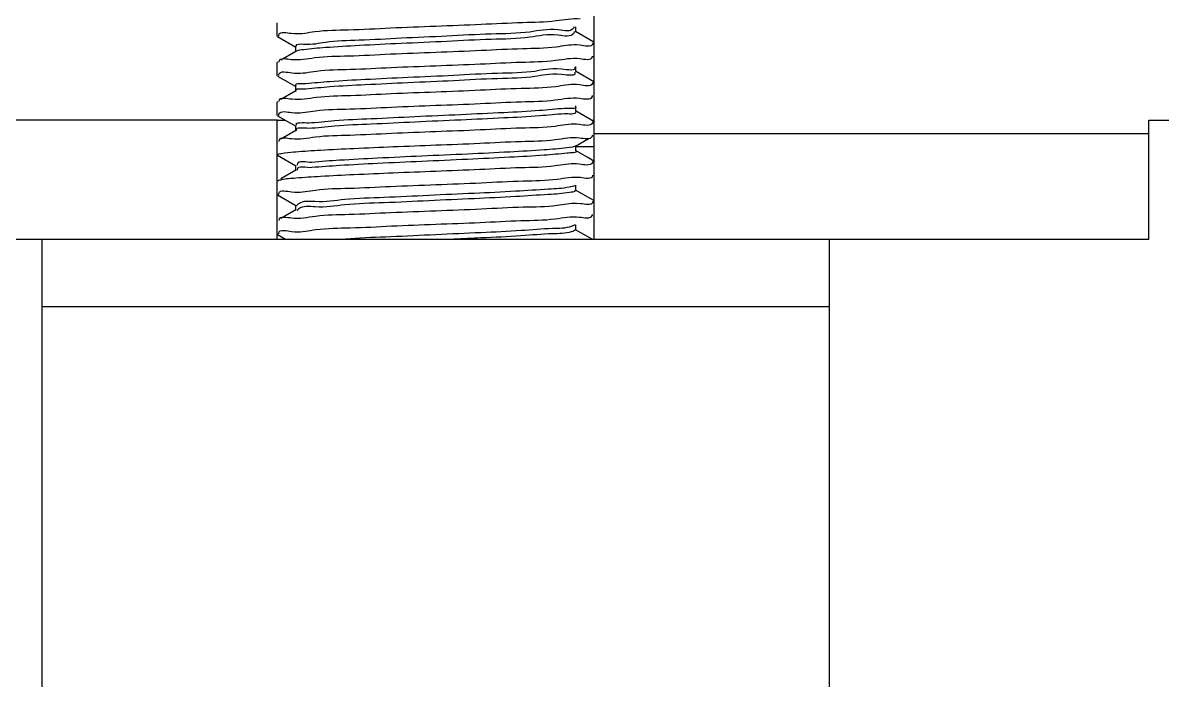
# Model space of a CAD drawing. Extents: x 14033796 to 29392202, y -1365078 to -465345.
# Drawn here: x 14625455.2 to 14625706.1, y -594653.6 to -594508.9 of the extents above; entities that cross this region are included whole.
import ezdxf

# ---------------------------------------------------------------- set-up
doc = ezdxf.new("R2010")
doc.units = 0
doc.header["$LTSCALE"] = 1000
doc.header["$MEASUREMENT"] = 0
doc.layers.add('02___PRT_ALL_AXES', color=7, linetype='Continuous')

# ---------------------------------------------------------------- blocks, each defined once
blk = doc.blocks.new('抗震大样2')
at = {"color": 5, "linetype": 'Continuous'}
for p, q in [((4066.64, -3336.77), (4066.64, -3133.22)), ((3966.94, -3299.38), (3800.77, -3299.38)), ((3966.94, -3336.77), (3966.94, -3299.38)), ((4241.11, -3336.77), (4241.11, -3299.38)), ((4241.11, -3299.38), (4398.97, -3299.38)), ((4066.64, -3303.54), (4241.11, -3303.54)), ((3784.16, -3336.77), (4241.11, -3336.77))]:
    blk.add_line(p, q, dxfattribs=at)
at = {"color": 133, "linetype": 'Continuous'}
for p, q in [((4060.32, -3269.96), (4060.17, -3270.3)), ((4060.37, -3271.48), (4060.17, -3271.96)), ((4066.52, -3274.79), (4060.75, -3271.45)), ((4060.88, -3271.61), (4060.88, -3269.95)), ((3967.06, -3272.99), (3966.94, -3272.85)), ((3967.06, -3272.99), (3972.83, -3276.33)), ((3967.4, -3272.86), (3967.46, -3272.5)), ((3971.36, -3272.01), (3972.37, -3272.1)), ((4066.17, -3274.96), (4066.15, -3275.27)), ((3972.83, -3277.68), (3968.1, -3280.42)), ((3972.7, -3276.18), (3972.7, -3277.84)), ((3973, -3277.6), (3972.82, -3277.68)), ((4062.21, -3275.77), (4061.09, -3275.68)), ((3967.06, -3281.03), (3966.94, -3281.16)), ((4060.88, -3284.07), (4060.88, -3282.41)), ((3967.06, -3285.45), (3966.94, -3285.32)), ((3967.06, -3285.45), (3972.83, -3288.79)), ((3967.45, -3285.28), (3967.46, -3284.99)), ((3971.6, -3284.45), (3972.5, -3284.54)), ((4060.49, -3284.27), (4060.51, -3284.33)), ((4066.52, -3287.26), (4060.75, -3283.92)), ((3972.7, -3288.64), (3972.7, -3290.3)), ((4062.08, -3288.25), (4061.08, -3288.15)), ((4066.17, -3287.37), (4066.1, -3287.75)), ((3972.83, -3290.15), (3968.1, -3292.88)), ((3967.06, -3293.49), (3966.94, -3293.63)), ((4066.52, -3299.72), (4060.75, -3296.38)), ((4060.88, -3296.53), (4060.88, -3294.87)), ((3967.06, -3297.92), (3966.94, -3297.78)), ((3967.06, -3297.92), (3972.83, -3301.26)), ((3967.4, -3297.81), (3967.48, -3297.42)), ((3971.45, -3296.93), (3972.49, -3297.03)), ((4066.15, -3299.8), (4066.07, -3300.15)), ((3972.83, -3302.61), (3968.1, -3305.34)), ((3972.7, -3301.1), (3972.7, -3302.76)), ((4062.03, -3300.72), (4061.08, -3300.62)), ((3967.46, -3305.8), (3967.41, -3306)), ((4060.78, -3307.54), (4059.79, -3307.81)), ((4060.75, -3307.49), (4065.07, -3304.99)), ((4060.88, -3308.99), (4060.88, -3307.33)), ((3967.06, -3310.38), (3972.83, -3313.72)), ((3972.21, -3309.31), (3972.74, -3309.27)), ((4059.79, -3307.81), (4058.09, -3308.04)), ((4064.66, -3311.11), (4060.75, -3308.84)), ((4066.52, -3312.18), (4064.66, -3311.11)), ((3972.7, -3313.56), (3972.7, -3315.23)), ((4061.99, -3313.18), (4061.08, -3313.09)), ((4066.19, -3312.24), (4066.05, -3312.67)), ((3972.83, -3315.07), (3968.1, -3317.81)), ((3973.25, -3314.93), (3973.24, -3315.07)), ((3971.4, -3321.86), (3972.49, -3321.96)), ((4066.52, -3324.64), (4060.75, -3321.3)), ((4060.88, -3321.46), (4060.88, -3319.8)), ((3967.06, -3322.84), (3972.83, -3326.18)), ((3967.41, -3322.68), (3967.44, -3322.36)), ((4062.32, -3325.61), (4061.09, -3325.51)), ((4066.18, -3324.82), (4066.17, -3325.13)), ((3972.83, -3327.53), (3968.1, -3330.27)), ((3972.7, -3326.03), (3972.7, -3327.69)), ((3973.29, -3327.59), (3973.12, -3327.77)), ((3973.34, -3327.54), (3973.29, -3327.59)), ((4060.63, -3332.24), (4059.42, -3332.77)), ((4060.88, -3333.92), (4060.88, -3332.26)), ((3967.06, -3335.3), (3969.59, -3336.77)), ((3967.41, -3334.89), (3967.41, -3334.84)), ((3967.42, -3335.11), (3967.41, -3334.89)), ((3971.42, -3334.32), (3972.49, -3334.41)), ((4065.94, -3336.77), (4060.75, -3333.77))]:
    blk.add_line(p, q, dxfattribs=at)
at = {"color": 3, "linetype": 'Continuous'}
for p, q in [((3893, -3734.07), (3893, -3336.77)), ((4140.58, -3734.07), (4140.58, -3336.77)), ((3893, -3357.96), (4140.58, -3357.96))]:
    blk.add_line(p, q, dxfattribs=at)
at = {"color": 133, "linetype": 'Continuous'}
for points, start_tangent, end_tangent in [([(4016.79, -3269.74), (4031.04, -3269.16), (4044.1, -3268.59), (4054.66, -3268.03), (4062.21, -3267.46)], (0.999209, 0.039757), (0.993301, -0.115553)), ([(3967.46, -3272.5), (3971.36, -3272.01)], (0.285622, 0.958342), (0.992742, -0.12026)), ([(3972.37, -3272.1), (3978.77, -3271.46), (3989.37, -3270.89), (4002.56, -3270.31), (4016.79, -3269.74)], (0.998113, -0.0614), (0.999209, 0.039757)), ([(4060.17, -3270.3), (4055.32, -3270.95), (4046.36, -3271.6), (4034.25, -3272.25), (4020.27, -3272.9), (4005.92, -3273.56), (3992.73, -3274.21), (3982.11, -3274.86), (3975.18, -3275.51), (3972.7, -3276.16), (3972.7, -3276.17)], (-0.4842, -0.874957), (0.363744, -0.931499)), ([(4060.17, -3271.96), (4055.32, -3272.61), (4046.36, -3273.27), (4034.25, -3273.92), (4020.27, -3274.57), (4005.92, -3275.22), (3992.73, -3275.87), (3982.11, -3276.52), (3975.18, -3277.17), (3973, -3277.6)], (-0.4842, -0.874957), (-0.942818, -0.333308)), ([(4066.15, -3275.27), (4062.21, -3275.77)], (-0.171902, -0.985114), (-0.993301, 0.115553)), ([(4016.79, -3278.05), (4002.56, -3278.62), (3989.37, -3279.2), (3978.77, -3279.77), (3971.36, -3280.32)], (-0.999209, -0.039757), (-0.992742, 0.12026)), ([(4061.09, -3275.68), (4054.66, -3276.33), (4044.1, -3276.9), (4031.04, -3277.47), (4016.79, -3278.05)], (-0.998492, 0.054905), (-0.999209, -0.039757)), ([(3971.36, -3280.32), (3967.44, -3280.88), (3967.41, -3281.06)], (-0.992742, 0.12026), (-0.089083, -0.996024)), ([(3972.5, -3284.54), (3979.29, -3283.89), (3989.97, -3283.33), (4002.81, -3282.76), (4016.79, -3282.2)], (0.99751, -0.070528), (0.999209, 0.039757)), ([(4016.79, -3282.2), (4030.8, -3281.64), (4043.68, -3281.07), (4054.42, -3280.5), (4062.08, -3279.94)], (0.999209, 0.039757), (0.992314, -0.123749)), ([(4062.08, -3279.94), (4066.12, -3279.37), (4066.16, -3279.18)], (0.992314, -0.123749), (0.124794, 0.992183)), ([(3967.46, -3284.99), (3971.6, -3284.45)], (0.13209, 0.991238), (0.993137, -0.11696)), ([(4060.51, -3282.67), (4056.34, -3283.32), (4047.96, -3283.97), (4036.24, -3284.62), (4022.46, -3285.27), (4008.06, -3285.92), (3994.6, -3286.57), (3983.51, -3287.22), (3975.96, -3287.87)], (0.391824, -0.92004), (-0.996927, -0.078335)), ([(4060.51, -3284.33), (4056.34, -3284.98), (4047.96, -3285.63), (4036.24, -3286.28), (4022.46, -3286.93), (4008.06, -3287.58), (3994.6, -3288.23), (3983.51, -3288.88), (3975.96, -3289.53)], (0.391824, -0.92004), (-0.996927, -0.078335)), ([(3975.96, -3287.87), (3972.77, -3288.52), (3972.79, -3288.55)], (-0.996927, -0.078335), (0.689205, -0.724567)), ([(3975.96, -3289.53), (3972.78, -3290.19)], (-0.996927, -0.078335), (0.618003, -0.786175)), ([(4061.08, -3288.15), (4054.42, -3288.81), (4043.68, -3289.38), (4030.8, -3289.94), (4016.79, -3290.51)], (-0.997837, 0.065743), (-0.999209, -0.039757)), ([(4066.1, -3287.75), (4062.08, -3288.25)], (-0.314156, -0.949371), (-0.992315, 0.123738)), ([(3971.6, -3292.76), (3967.45, -3293.34), (3967.45, -3293.48)], (-0.993137, 0.11696), (0.014878, -0.999889)), ([(4016.79, -3290.51), (4002.81, -3291.07), (3989.97, -3291.64), (3979.29, -3292.2), (3971.6, -3292.76)], (-0.999209, -0.039757), (-0.993137, 0.11696)), ([(4016.79, -3294.66), (4030.78, -3294.1), (4043.65, -3293.53), (4054.38, -3292.97), (4062.03, -3292.41)], (0.999209, 0.039757), (0.992169, -0.124901)), ([(4062.03, -3292.41), (4066.07, -3291.85), (4066.13, -3291.61)], (0.992169, -0.124901), (0.181948, 0.983308)), ([(3967.48, -3297.42), (3971.45, -3296.93)], (0.345438, 0.938441), (0.992326, -0.12365)), ([(3972.49, -3297.03), (3979, -3296.37), (3989.86, -3295.79), (4002.91, -3295.22), (4016.79, -3294.66)], (0.998135, -0.061037), (0.999209, 0.039757)), ([(4057.27, -3295.68), (4049.47, -3296.33), (4038.19, -3296.98), (4024.63, -3297.63), (4010.23, -3298.28), (3996.53, -3298.93), (3984.99, -3299.58), (3976.84, -3300.23)], (-0.998799, -0.048987), (-0.999998, 0.00209)), ([(4060.74, -3295.03), (4057.27, -3295.68)], (0.623785, -0.781596), (-0.998799, -0.048987)), ([(4060.73, -3296.67), (4060.74, -3296.69), (4057.27, -3297.34)], (0.670957, -0.741497), (-0.998799, -0.048987)), ([(3976.84, -3300.23), (3972.96, -3300.89), (3972.97, -3300.9)], (-0.999998, 0.00209), (0.582236, -0.81302)), ([(4057.27, -3297.34), (4049.47, -3297.99), (4038.19, -3298.64), (4024.63, -3299.29), (4010.23, -3299.94), (3996.53, -3300.59), (3984.99, -3301.25), (3976.84, -3301.9)], (-0.998799, -0.048987), (-0.999998, 0.00209)), ([(4066.07, -3300.15), (4062.03, -3300.72)], (-0.332347, -0.943157), (-0.992169, 0.124901)), ([(4016.79, -3302.97), (4002.91, -3303.53), (3989.86, -3304.1), (3979, -3304.68), (3971.45, -3305.24)], (-0.999209, -0.039757), (-0.992326, 0.12365)), ([(3976.84, -3301.9), (3972.95, -3302.53)], (-0.999998, 0.00209), (0.530987, -0.84738)), ([(4061.08, -3300.62), (4054.38, -3301.28), (4043.65, -3301.84), (4030.78, -3302.41), (4016.79, -3302.97)], (-0.997712, 0.067613), (-0.999209, -0.039757)), ([(3971.45, -3305.24), (3967.46, -3305.8)], (-0.992326, 0.12365), (-0.286293, -0.958142)), ([(3972.74, -3309.27), (3980.57, -3308.74), (3991.07, -3308.2), (4003.44, -3307.66), (4016.79, -3307.13)], (0.996407, 0.084696), (0.999209, 0.039757)), ([(4016.79, -3307.13), (4030.61, -3306.57), (4043.53, -3306), (4054.37, -3305.43), (4061.99, -3304.87)], (0.999209, 0.039757), (0.992191, -0.124729)), ([(4061.99, -3304.87), (4066.08, -3304.31), (4066.16, -3304.06)], (0.992191, -0.124729), (0.238743, 0.971083)), ([(3966.97, -3310.27), (3968.27, -3309.78)], (0.610695, 0.791866), (0.970047, 0.242919)), ([(3968.27, -3309.78), (3972.21, -3309.31)], (0.970047, 0.242919), (0.998142, 0.060934)), ([(4058.09, -3308.04), (4050.91, -3308.69), (4040.09, -3309.34), (4026.78, -3310), (4012.41, -3310.65), (3998.51, -3311.3), (3986.55, -3311.95), (3977.82, -3312.6)], (-0.993003, -0.118087), (-0.995414, -0.095657)), ([(4058.09, -3309.7), (4050.91, -3310.36), (4040.09, -3311.01), (4026.78, -3311.66), (4012.41, -3312.31), (3998.51, -3312.96), (3986.55, -3313.61), (3977.82, -3314.26)], (-0.993003, -0.118087), (-0.995414, -0.095657)), ([(4060.84, -3309.03), (4060.86, -3309.05), (4058.09, -3309.7)], (0.630768, -0.775971), (-0.993003, -0.118087)), ([(3977.82, -3312.6), (3973.25, -3313.25), (3973.25, -3313.52)], (-0.995414, -0.095657), (0.082171, -0.996618)), ([(3977.82, -3314.26), (3973.25, -3314.91), (3973.25, -3314.93)], (-0.995414, -0.095657), (-0.101201, -0.994866)), ([(4061.08, -3313.09), (4054.37, -3313.74), (4043.53, -3314.31), (4030.61, -3314.88), (4016.79, -3315.43)], (-0.9977, 0.067789), (-0.999209, -0.039757)), ([(4066.05, -3312.67), (4061.99, -3313.18)], (-0.430586, -0.902549), (-0.992191, 0.124729)), ([(3972.74, -3317.58), (3968.27, -3318.09), (3967.09, -3318.48)], (-0.996407, -0.084696), (-0.870949, -0.491373)), ([(4016.79, -3315.43), (4003.44, -3315.97), (3991.07, -3316.51), (3980.57, -3317.05), (3972.74, -3317.58)], (-0.999209, -0.039757), (-0.996407, -0.084696)), ([(4016.79, -3319.59), (4031.08, -3319.01), (4044.33, -3318.43), (4054.97, -3317.86), (4062.32, -3317.3)], (0.999209, 0.039757), (0.993546, -0.113431)), ([(4062.32, -3317.3), (4066.18, -3316.74), (4066.18, -3316.61)], (0.993546, -0.113431), (-0.005222, 0.999986)), ([(3967.44, -3322.36), (3971.4, -3321.86)], (0.201876, 0.979411), (0.993042, -0.117762)), ([(3972.49, -3321.96), (3978.97, -3321.3), (3989.55, -3320.73), (4002.59, -3320.16), (4016.79, -3319.59)], (0.998336, -0.057666), (0.999209, 0.039757)), ([(4058.81, -3320.41), (4052.26, -3321.06), (4041.92, -3321.71), (4028.91, -3322.36), (4014.6, -3323.01), (4000.53, -3323.66), (3988.19, -3324.31), (3978.9, -3324.96), (3973.65, -3325.61), (3973.03, -3326.23)], (-0.980667, -0.195686), (-0.528539, -0.848909)), ([(4060.72, -3319.89), (4058.81, -3320.41)], (-0.884631, -0.466292), (-0.980667, -0.195686)), ([(4060.86, -3321.44), (4058.81, -3322.07)], (-0.552759, -0.833341), (-0.980667, -0.195686)), ([(4058.81, -3322.07), (4052.26, -3322.72), (4041.92, -3323.37), (4028.91, -3324.02), (4014.6, -3324.67), (4000.53, -3325.32), (3988.19, -3325.97), (3978.9, -3326.62), (3973.65, -3327.27), (3973.34, -3327.54)], (-0.980667, -0.195686), (-0.731094, -0.682277)), ([(4061.09, -3325.51), (4054.97, -3326.17), (4044.33, -3326.73), (4031.08, -3327.32), (4016.79, -3327.9)], (-0.998953, 0.045754), (-0.999209, -0.039757)), ([(4066.17, -3325.13), (4062.32, -3325.61)], (-0.175496, -0.98448), (-0.993546, 0.113431)), ([(4016.79, -3327.9), (4002.59, -3328.47), (3989.55, -3329.04), (3978.97, -3329.6), (3971.4, -3330.17)], (-0.999209, -0.039757), (-0.993042, 0.117762)), ([(4061.96, -3329.8), (4066.06, -3329.24), (4066.12, -3329.01)], (0.992147, -0.125078), (0.15364, 0.988127)), ([(3971.4, -3330.17), (3967.42, -3330.73), (3967.41, -3330.88)], (-0.993042, 0.117762), (-0.024587, -0.999698)), ([(3972.49, -3334.41), (3979.06, -3333.75), (3989.92, -3333.18), (4002.85, -3332.61), (4016.79, -3332.05)], (0.99833, -0.05777), (0.999209, 0.039757)), ([(4016.79, -3332.05), (4030.74, -3331.49), (4043.58, -3330.92), (4054.3, -3330.36), (4061.96, -3329.8)], (0.999209, 0.039757), (0.992147, -0.125078)), ([(3967.41, -3334.84), (3971.42, -3334.32)], (0.09008, 0.995935), (0.993723, -0.11187)), ([(4016.8, -3335.37), (4002.59, -3336.02), (3989.9, -3336.67), (3988.44, -3336.8)], (-0.998831, -0.048339), (-0.996333, -0.085554)), ([(4059.42, -3332.77), (4053.52, -3333.42), (4043.7, -3334.07), (4031.01, -3334.72), (4016.8, -3335.37)], (-0.946342, -0.323166), (-0.998831, -0.048339)), ([(4059.42, -3334.43), (4053.52, -3335.08), (4043.7, -3335.73), (4031.01, -3336.38), (4022.55, -3336.76)], (-0.946342, -0.323166), (-0.998891, -0.047085)), ([(4060.76, -3333.8), (4059.42, -3334.43)], (-0.683987, -0.729494), (-0.946342, -0.323166))]:
    blk.add_spline(points, degree=3, dxfattribs=dict(at, start_tangent=start_tangent, end_tangent=end_tangent))
at = {"layer": '02___PRT_ALL_AXES', "color": 133, "linetype": 'Continuous'}
for p, q in [((3966.94, -3272.85), (3966.94, -3268.7)), ((3966.94, -3285.32), (3966.94, -3281.16)), ((3966.94, -3297.78), (3966.94, -3293.62)), ((3966.94, -3299.38), (3969.59, -3299.38)), ((4065.94, -3299.38), (4066.64, -3299.38)), ((4066.64, -3307.69), (4060.88, -3307.69))]:
    blk.add_line(p, q, dxfattribs=at)

msp = doc.modelspace()

# ---------------------------------------------------------------- block references
at = {"xscale": 0.7, "yscale": 0.7, "zscale": 0.7}
msp.add_blockref('抗震大样2', (14622734.37, -592220.76), dxfattribs=at)

doc.saveas('drawing.dxf')
